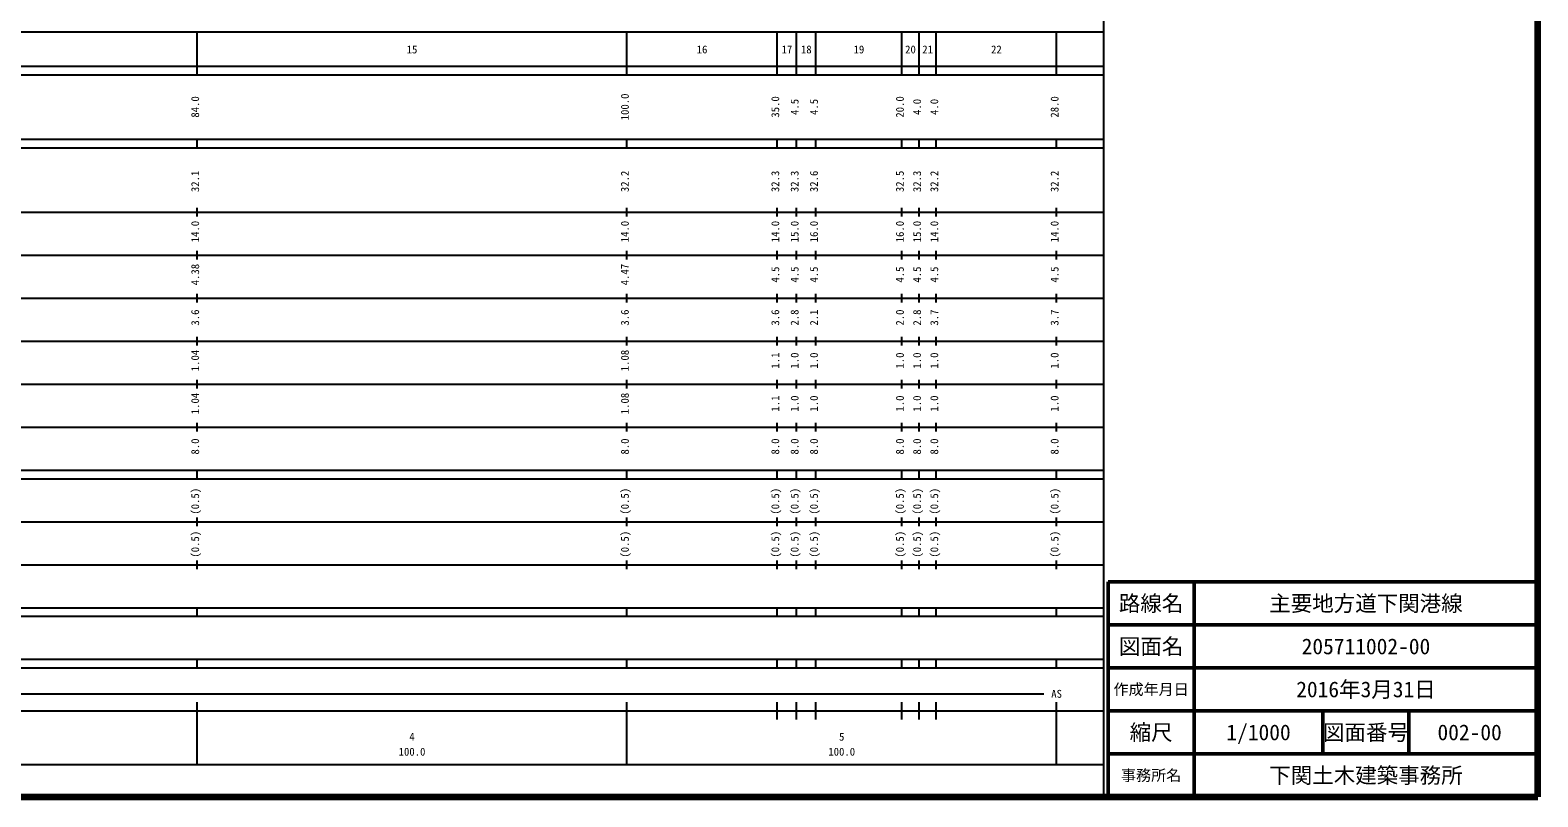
# Model space of a CAD drawing. Units: millimetres on the paper, enlarged 1000 times. Extents: x 40000 to 680000, y 20000 to 380000.
# Drawn here: x 329134 to 680000, y 20000 to 198357 of the extents above; entities that cross this region are included whole.
import ezdxf
from ezdxf.enums import TextEntityAlignment as Align

# ---------------------------------------------------------------- set-up
doc = ezdxf.new("R2010")
doc.units = ezdxf.units.MM
doc.header["$LTSCALE"] = 1000
for name, color, linetype, lineweight in [('M-TTL', 2, 'Continuous', 140), ('M-TTL-BAND', 7, 'Continuous', 25), ('M-TTL-FRAM', 2, 'Continuous', 50), ('M-TTL-LINE', 7, 'Continuous', 50)]:
    doc.layers.add(name, color=color, linetype=linetype, lineweight=lineweight)
doc.layers.add('M-TTL-TXT', color=7, linetype='Continuous')
doc.styles.add('ＭＳ ゴシック', font='')
doc.styles.get('ＭＳ ゴシック').set_extended_font_data('MS Gothic')

msp = doc.modelspace()

# ---------------------------------------------------------------- linework, layer by layer
at = {"layer": 'M-TTL'}
for p, q in [((680000, 20000), (680000, 380000)), ((40000, 20000), (680000, 20000))]:
    msp.add_line(p, q, dxfattribs=at)
at = {"layer": 'M-TTL-BAND'}
for p, q in [((579000, 20000), (579000, 370000)), ((68000, 198000), (579000, 198000)), ((368000, 188000), (368000, 198000)), ((468000, 188000), (468000, 198000)), ((503000, 188000), (503000, 198000)), ((507500, 188000), (507500, 198000)), ((512000, 188000), (512000, 198000)), ((532000, 188000), (532000, 198000)), ((536000, 188000), (536000, 198000)), ((540000, 188000), (540000, 198000)), ((568000, 188000), (568000, 198000)), ((40000, 190000), (579000, 190000)), ((40000, 188000), (579000, 188000)), ((40000, 173000), (579000, 173000)), ((368000, 171000), (368000, 173000)), ((468000, 171000), (468000, 173000)), ((503000, 171000), (503000, 173000)), ((507500, 171000), (507500, 173000)), ((512000, 171000), (512000, 173000)), ((532000, 171000), (532000, 173000)), ((536000, 171000), (536000, 173000)), ((540000, 171000), (540000, 173000)), ((568000, 171000), (568000, 173000)), ((40000, 171000), (579000, 171000)), ((40000, 156000), (579000, 156000)), ((368000, 155000), (368000, 157000)), ((468000, 155000), (468000, 157000)), ((503000, 155000), (503000, 157000)), ((507500, 155000), (507500, 157000)), ((512000, 155000), (512000, 157000)), ((532000, 155000), (532000, 157000)), ((536000, 155000), (536000, 157000)), ((540000, 155000), (540000, 157000)), ((568000, 155000), (568000, 157000)), ((46000, 146000), (579000, 146000)), ((368000, 145000), (368000, 147000)), ((468000, 145000), (468000, 147000)), ((503000, 145000), (503000, 147000)), ((507500, 145000), (507500, 147000)), ((512000, 145000), (512000, 147000)), ((532000, 145000), (532000, 147000)), ((536000, 145000), (536000, 147000)), ((540000, 145000), (540000, 147000)), ((568000, 145000), (568000, 147000)), ((368000, 135000), (368000, 137000)), ((468000, 135000), (468000, 137000)), ((503000, 135000), (503000, 137000)), ((507500, 135000), (507500, 137000)), ((512000, 135000), (512000, 137000)), ((532000, 135000), (532000, 137000)), ((536000, 135000), (536000, 137000)), ((540000, 135000), (540000, 137000)), ((568000, 135000), (568000, 137000)), ((52000, 136000), (579000, 136000)), ((368000, 125000), (368000, 127000)), ((468000, 125000), (468000, 127000)), ((503000, 125000), (503000, 127000)), ((507500, 125000), (507500, 127000)), ((512000, 125000), (512000, 127000)), ((532000, 125000), (532000, 127000)), ((536000, 125000), (536000, 127000)), ((540000, 125000), (540000, 127000)), ((568000, 125000), (568000, 127000)), ((46000, 126000), (579000, 126000)), ((52000, 116000), (579000, 116000)), ((368000, 115000), (368000, 117000)), ((468000, 115000), (468000, 117000)), ((503000, 115000), (503000, 117000)), ((507500, 115000), (507500, 117000)), ((512000, 115000), (512000, 117000)), ((532000, 115000), (532000, 117000)), ((536000, 115000), (536000, 117000)), ((540000, 115000), (540000, 117000)), ((568000, 115000), (568000, 117000)), ((46000, 106000), (579000, 106000)), ((368000, 105000), (368000, 107000)), ((468000, 105000), (468000, 107000)), ((503000, 105000), (503000, 107000)), ((507500, 105000), (507500, 107000)), ((512000, 105000), (512000, 107000)), ((532000, 105000), (532000, 107000)), ((536000, 105000), (536000, 107000)), ((540000, 105000), (540000, 107000)), ((568000, 105000), (568000, 107000)), ((40000, 96000), (579000, 96000)), ((368000, 94000), (368000, 96000)), ((468000, 94000), (468000, 96000)), ((503000, 94000), (503000, 96000)), ((507500, 94000), (507500, 96000)), ((512000, 94000), (512000, 96000)), ((532000, 94000), (532000, 96000)), ((536000, 94000), (536000, 96000)), ((540000, 94000), (540000, 96000)), ((568000, 94000), (568000, 96000)), ((40000, 94000), (579000, 94000)), ((368000, 83000), (368000, 85000)), ((468000, 83000), (468000, 85000)), ((503000, 83000), (503000, 85000)), ((507500, 83000), (507500, 85000)), ((512000, 83000), (512000, 85000)), ((532000, 83000), (532000, 85000)), ((536000, 83000), (536000, 85000)), ((540000, 83000), (540000, 85000)), ((568000, 83000), (568000, 85000)), ((49000, 84000), (579000, 84000)), ((40000, 74000), (579000, 74000)), ((368000, 73000), (368000, 75000)), ((468000, 73000), (468000, 75000)), ((503000, 73000), (503000, 75000)), ((507500, 73000), (507500, 75000)), ((512000, 73000), (512000, 75000)), ((532000, 73000), (532000, 75000)), ((536000, 73000), (536000, 75000)), ((540000, 73000), (540000, 75000)), ((568000, 73000), (568000, 75000)), ((40000, 64000), (579000, 64000)), ((368000, 62000), (368000, 64000)), ((468000, 62000), (468000, 64000)), ((503000, 62000), (503000, 64000)), ((507500, 62000), (507500, 64000)), ((512000, 62000), (512000, 64000)), ((532000, 62000), (532000, 64000)), ((536000, 62000), (536000, 64000)), ((540000, 62000), (540000, 64000)), ((568000, 62000), (568000, 64000)), ((40000, 62000), (579000, 62000)), ((40000, 52000), (579000, 52000)), ((40000, 50000), (579000, 50000)), ((368000, 50000), (368000, 52000)), ((468000, 50000), (468000, 52000)), ((503000, 50000), (503000, 52000)), ((507500, 50000), (507500, 52000)), ((512000, 50000), (512000, 52000)), ((532000, 50000), (532000, 52000)), ((536000, 50000), (536000, 52000)), ((540000, 50000), (540000, 52000)), ((568000, 50000), (568000, 52000)), ((71000, 44000), (565000, 44000)), ((40000, 40000), (579000, 40000)), ((368000, 27500), (368000, 42000)), ((468000, 27500), (468000, 42000)), ((503000, 38000), (503000, 42000)), ((507500, 38000), (507500, 42000)), ((512000, 38000), (512000, 42000)), ((532000, 38000), (532000, 42000)), ((536000, 38000), (536000, 42000)), ((540000, 38000), (540000, 42000)), ((568000, 27500), (568000, 42000)), ((68000, 27500), (579000, 27500))]:
    msp.add_line(p, q, dxfattribs=at)
at = {"layer": 'M-TTL-FRAM'}
for p, q in [((680000, 70000), (580000, 70000)), ((580000, 70000), (580000, 20000))]:
    msp.add_line(p, q, dxfattribs=at)
at = {"layer": 'M-TTL-LINE'}
for p, q in [((600000, 70000), (600000, 20000)), ((680000, 60000), (580000, 60000)), ((680000, 50000), (580000, 50000)), ((680000, 40000), (580000, 40000)), ((630000, 40000), (630000, 30000)), ((650000, 40000), (650000, 30000)), ((680000, 30000), (580000, 30000))]:
    msp.add_line(p, q, dxfattribs=at)

# ---------------------------------------------------------------- texts
at = {"layer": 'M-TTL-BAND', "style": 'ＭＳ ゴシック'}
for s, p in [('15', (418000, 192405)), ('16', (485500, 192405)), ('17', (505250, 192405)), ('18', (509750, 192405)), ('19', (522000, 192405)), ('20', (534000, 192405)), ('21', (538000, 192405)), ('22', (554000, 192405)), ('AS', (568000, 42500)), ('4', (418000, 32523)), ('5', (518000, 32523)), ('100.0', (418000, 29033)), ('100.0', (518000, 29033))]:
    msp.add_text(s, height=1833, dxfattribs=at).set_placement(p, align=Align.BOTTOM_CENTER)
for s, p in [('84.0', (369000, 180500)), ('100.0', (469000, 180500)), ('35.0', (504000, 180500)), ('20.0', (533000, 180500)), ('28.0', (569000, 180500)), ('4.5', (508500, 180500)), ('4.5', (513000, 180500)), ('4.0', (537000, 180500)), ('4.0', (541000, 180500)), ('32.1', (369000, 163174)), ('32.2', (469000, 163174)), ('32.3', (504000, 163174)), ('32.3', (508500, 163174)), ('32.6', (513000, 163174)), ('32.5', (533000, 163174)), ('32.3', (537000, 163174)), ('32.2', (541000, 163174)), ('32.2', (569000, 163174)), ('14.0', (369000, 151500)), ('14.0', (469000, 151500)), ('14.0', (504000, 151500)), ('15.0', (508500, 151500)), ('16.0', (513000, 151500)), ('16.0', (533000, 151500)), ('15.0', (537000, 151500)), ('14.0', (541000, 151500)), ('14.0', (569000, 151500)), ('4.38', (369000, 141500)), ('4.47', (469000, 141500)), ('4.5', (504000, 141500)), ('4.5', (508500, 141500)), ('4.5', (513000, 141500)), ('4.5', (533000, 141500)), ('4.5', (537000, 141500)), ('4.5', (541000, 141500)), ('4.5', (569000, 141500)), ('3.6', (369000, 131500)), ('3.6', (469000, 131500)), ('3.6', (504000, 131500)), ('2.8', (508500, 131500)), ('2.1', (513000, 131500)), ('2.0', (533000, 131500)), ('2.8', (537000, 131500)), ('3.7', (541000, 131500)), ('3.7', (569000, 131500)), ('1.04', (369000, 121500)), ('1.08', (469000, 121500)), ('1.1', (504000, 121500)), ('1.0', (508500, 121500)), ('1.0', (513000, 121500)), ('1.0', (533000, 121500)), ('1.0', (537000, 121500)), ('1.0', (541000, 121500)), ('1.0', (569000, 121500)), ('1.04', (369000, 111500)), ('1.08', (469000, 111500)), ('1.1', (504000, 111500)), ('1.0', (508500, 111500)), ('1.0', (513000, 111500)), ('1.0', (533000, 111500)), ('1.0', (537000, 111500)), ('1.0', (541000, 111500)), ('1.0', (569000, 111500)), ('8.0', (369000, 101500)), ('8.0', (469000, 101500)), ('8.0', (504000, 101500)), ('8.0', (508500, 101500)), ('8.0', (513000, 101500)), ('8.0', (533000, 101500)), ('8.0', (537000, 101500)), ('8.0', (541000, 101500)), ('8.0', (569000, 101500)), ('(0.5)', (369000, 88764)), ('(0.5)', (469000, 88764)), ('(0.5)', (504000, 88764)), ('(0.5)', (508500, 88764)), ('(0.5)', (513000, 88764)), ('(0.5)', (533000, 88764)), ('(0.5)', (537000, 88764)), ('(0.5)', (541000, 88764)), ('(0.5)', (569000, 88764)), ('(0.5)', (369000, 78764)), ('(0.5)', (469000, 78764)), ('(0.5)', (504000, 78764)), ('(0.5)', (508500, 78764)), ('(0.5)', (513000, 78764)), ('(0.5)', (533000, 78764)), ('(0.5)', (537000, 78764)), ('(0.5)', (541000, 78764)), ('(0.5)', (569000, 78764))]:
    msp.add_text(s, height=1833, rotation=90, dxfattribs=at).set_placement(p, align=Align.BOTTOM_CENTER)
at = {"layer": 'M-TTL-TXT', "style": 'ＭＳ ゴシック'}
for s, height, p in [('路線名', 3666, (590000, 65000)), ('路線名', 3666, (590000, 65000)), ('主要地方道下関港線', 3666, (640000, 65000)), ('図面名', 3666, (590000, 55000)), ('図面名', 3666, (590000, 55000)), ('205711002-00', 3666, (640000, 55000)), ('作成年月日', 2566, (590000, 45000)), ('作成年月日', 2566, (590000, 45000)), ('2016年3月31日', 3666, (640000, 45000)), ('縮尺', 3666, (590000, 35000)), ('縮尺', 3666, (590000, 35000)), ('1/1000', 3666, (615000, 35000)), ('図面番号', 3666, (640000, 35000)), ('図面番号', 3666, (640000, 35000)), ('002-00', 3666, (664125, 35000)), ('事務所名', 2566, (590000, 25000)), ('事務所名', 2566, (590000, 25000)), ('下関土木建築事務所', 3666, (640000, 25000))]:
    msp.add_text(s, height=height, dxfattribs=at).set_placement(p, align=Align.MIDDLE_CENTER)

doc.saveas('drawing.dxf')
